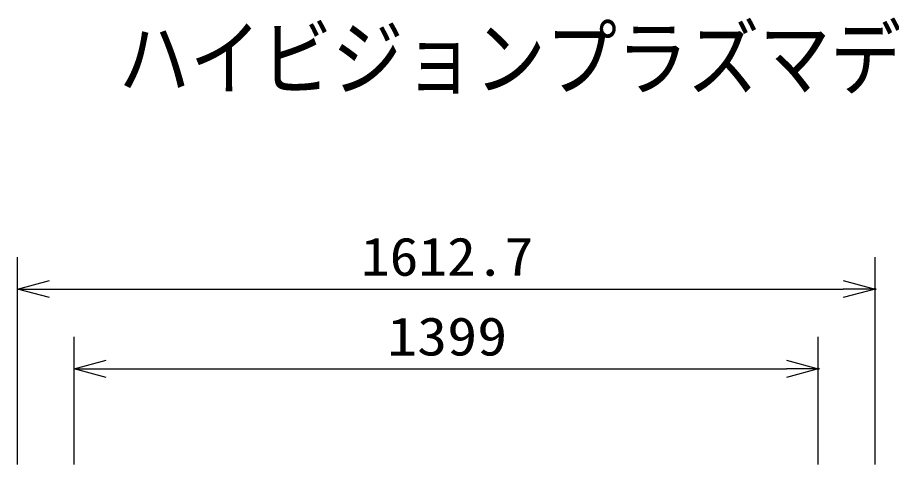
# Model space of a CAD drawing. Units: millimetres, scale not verified. Extents: x -63 to 63, y -57 to 57.
# Drawn here: x -41.8 to 12.9, y 29.4 to 57.4 of the extents above; entities that cross this region are included whole.
import ezdxf
from ezdxf.enums import TextEntityAlignment as Align

# ---------------------------------------------------------------- set-up
doc = ezdxf.new("R2010")
doc.units = ezdxf.units.MM
doc.header["$LTSCALE"] = 0.190236
doc.header["$PDMODE"] = 32
doc.header["$PDSIZE"] = 0.0951
for name, color, linetype in [('0-0_TOUROKU', 3, 'Continuous'), ('0-1_GAIKEI', 1, 'Continuous'), ('0-2_MOJI1', 2, 'Continuous'), ('0-3_WAKU', 1, 'Continuous'), ('0-4_Defpoints', 7, 'Continuous')]:
    doc.layers.add(name, color=color, linetype=linetype)
doc.styles.add('ＭＳ ゴシック', font='')
doc.styles.get('ＭＳ ゴシック').set_extended_font_data('MS Gothic')

# ---------------------------------------------------------------- blocks, each defined once
blk = doc.blocks.new('_OPEN30')
at = {"layer": '0-1_GAIKEI', "color": 7}
blk.add_line((0, 0), (-1, 0), dxfattribs=at)
blk.add_lwpolyline([(-1, 0.26795), (0, 0), (-1, -0.26795)], dxfattribs=at)

msp = doc.modelspace()

# ---------------------------------------------------------------- linework, layer by layer
at = {"layer": '0-0_TOUROKU'}
for p, q in [((-41.8459, 29.3651), (-41.8459, 42.3651)), ((11.9121, 29.3651), (11.9121, 42.3651)), ((-39.8459, 40.3651), (9.9121, 40.3651))]:
    msp.add_line(p, q, dxfattribs=at)
at = {"layer": '0-1_GAIKEI', "color": 7}
msp.add_point((11.9121, 40.3651), dxfattribs=at)
at = {"layer": '0-3_WAKU', "color": 3}
for p, q in [((-38.2836, 29.3651), (-38.2836, 37.3651)), ((8.3498, 29.3651), (8.3498, 37.3651)), ((-36.2836, 35.3651), (6.3498, 35.3651))]:
    msp.add_line(p, q, dxfattribs=at)
at = {"layer": '0-4_Defpoints'}
msp.add_point((8.3498, 35.3651), dxfattribs=at)

# ---------------------------------------------------------------- block references
at = {"layer": '0-0_TOUROKU', "xscale": 2, "yscale": 2, "rotation": 180}
msp.add_blockref('_OPEN30', (-41.8459, 40.3651), dxfattribs=at)
at = {"layer": '0-0_TOUROKU', "xscale": 2, "yscale": 2}
msp.add_blockref('_OPEN30', (11.9121, 40.3651), dxfattribs=at)
at = {"layer": '0-3_WAKU', "xscale": 2, "yscale": 2, "rotation": 180}
msp.add_blockref('_OPEN30', (-38.2836, 35.3651), dxfattribs=at)
at = {"layer": '0-3_WAKU', "xscale": 2, "yscale": 2}
msp.add_blockref('_OPEN30', (8.3498, 35.3651), dxfattribs=at)

# ---------------------------------------------------------------- texts
at = {"layer": '0-0_TOUROKU', "style": 'ＭＳ ゴシック', "width": 1.1}
msp.add_text('1612.7', height=2.406, dxfattribs=at).set_placement((-20.3147, 40.4747), align=Align.BOTTOM_LEFT)
at = {"layer": '0-2_MOJI1', "style": 'ＭＳ ゴシック', "width": 0.85}
msp.add_text('ハイビジョンプラズマディスプレイスピーカ付', height=3.848, dxfattribs=at).set_placement((-35.5001, 51.7599), align=Align.BOTTOM_LEFT)
at = {"layer": '0-3_WAKU', "color": 3, "style": 'ＭＳ ゴシック', "width": 1.15}
msp.add_text('1399', height=2.406, dxfattribs=at).set_placement((-18.6743, 35.4747), align=Align.BOTTOM_LEFT)

doc.saveas('drawing.dxf')
